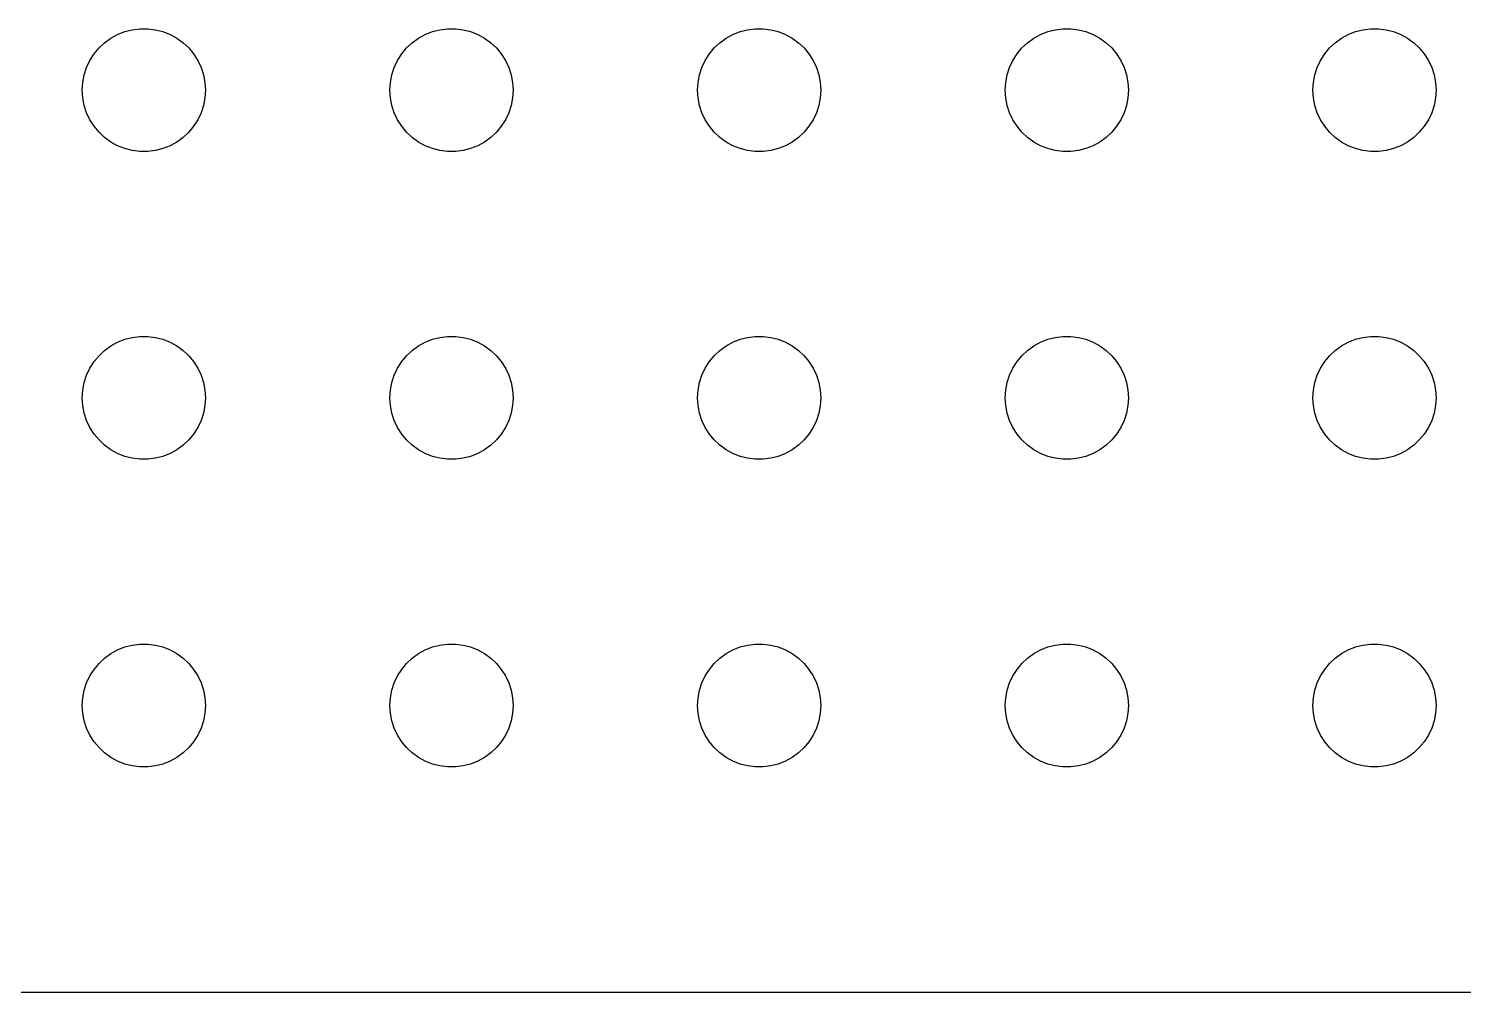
# Model space of a CAD drawing. Header units: metres. Extents: x -134 to 134, y 176 to 394.
# Drawn here: x -70.31 to -35.33, y 176.01 to 199.5 of the extents above; entities that cross this region are included whole.
import ezdxf

# ---------------------------------------------------------------- set-up
doc = ezdxf.new("R2010")
doc.units = ezdxf.units.M

msp = doc.modelspace()

# ---------------------------------------------------------------- linework, layer by layer
for p, q in [((-68.3037, 199.266), (-68.1387, 199.357)), ((-68.1387, 199.357), (-67.9635, 199.427)), ((-67.9635, 199.427), (-67.7811, 199.473)), ((-67.7811, 199.473), (-67.5942, 199.497)), ((-67.5942, 199.497), (-67.4058, 199.497)), ((-67.4058, 199.497), (-67.2189, 199.473)), ((-67.2189, 199.473), (-67.0365, 199.427)), ((-67.0365, 199.427), (-66.8613, 199.357)), ((-66.8613, 199.357), (-66.6963, 199.266)), ((-60.8037, 199.266), (-60.6387, 199.357)), ((-60.6387, 199.357), (-60.4635, 199.427)), ((-60.4635, 199.427), (-60.2811, 199.473)), ((-60.2811, 199.473), (-60.0942, 199.497)), ((-60.0942, 199.497), (-59.9058, 199.497)), ((-59.9058, 199.497), (-59.7189, 199.473)), ((-59.7189, 199.473), (-59.5365, 199.427)), ((-59.5365, 199.427), (-59.3613, 199.357)), ((-59.3613, 199.357), (-59.1963, 199.266)), ((-53.3037, 199.266), (-53.1387, 199.357)), ((-53.1387, 199.357), (-52.9635, 199.427)), ((-52.9635, 199.427), (-52.7811, 199.473)), ((-52.7811, 199.473), (-52.5942, 199.497)), ((-52.5942, 199.497), (-52.4058, 199.497)), ((-52.4058, 199.497), (-52.2189, 199.473)), ((-52.2189, 199.473), (-52.0365, 199.427)), ((-52.0365, 199.427), (-51.8613, 199.357)), ((-51.8613, 199.357), (-51.6963, 199.266)), ((-45.8037, 199.266), (-45.6387, 199.357)), ((-45.6387, 199.357), (-45.4635, 199.427)), ((-45.4635, 199.427), (-45.2811, 199.473)), ((-45.2811, 199.473), (-45.0942, 199.497)), ((-45.0942, 199.497), (-44.9058, 199.497)), ((-44.9058, 199.497), (-44.7189, 199.473)), ((-44.7189, 199.473), (-44.5365, 199.427)), ((-44.5365, 199.427), (-44.3613, 199.357)), ((-44.3613, 199.357), (-44.1963, 199.266)), ((-38.3037, 199.266), (-38.1387, 199.357)), ((-38.1387, 199.357), (-37.9635, 199.427)), ((-37.9635, 199.427), (-37.7811, 199.473)), ((-37.7811, 199.473), (-37.5942, 199.497)), ((-37.5942, 199.497), (-37.4058, 199.497)), ((-37.4058, 199.497), (-37.2189, 199.473)), ((-37.2189, 199.473), (-37.0365, 199.427)), ((-37.0365, 199.427), (-36.8613, 199.357)), ((-36.8613, 199.357), (-36.6963, 199.266)), ((-68.7135, 198.882), (-68.5934, 199.027)), ((-68.5934, 199.027), (-68.4561, 199.156)), ((-68.4561, 199.156), (-68.3037, 199.266)), ((-66.6963, 199.266), (-66.5439, 199.156)), ((-66.5439, 199.156), (-66.4065, 199.027)), ((-66.4065, 199.027), (-66.2865, 198.882)), ((-61.2135, 198.882), (-61.0934, 199.027)), ((-61.0934, 199.027), (-60.9561, 199.156)), ((-60.9561, 199.156), (-60.8037, 199.266)), ((-59.1963, 199.266), (-59.0439, 199.156)), ((-59.0439, 199.156), (-58.9065, 199.027)), ((-58.9065, 199.027), (-58.7865, 198.882)), ((-53.7135, 198.882), (-53.5934, 199.027)), ((-53.5934, 199.027), (-53.4561, 199.156)), ((-53.4561, 199.156), (-53.3037, 199.266)), ((-51.6963, 199.266), (-51.5439, 199.156)), ((-51.5439, 199.156), (-51.4065, 199.027)), ((-51.4065, 199.027), (-51.2865, 198.882)), ((-46.2135, 198.882), (-46.0934, 199.027)), ((-46.0934, 199.027), (-45.9561, 199.156)), ((-45.9561, 199.156), (-45.8037, 199.266)), ((-44.1963, 199.266), (-44.0439, 199.156)), ((-44.0439, 199.156), (-43.9065, 199.027)), ((-43.9065, 199.027), (-43.7865, 198.882)), ((-38.7135, 198.882), (-38.5934, 199.027)), ((-38.5934, 199.027), (-38.4561, 199.156)), ((-38.4561, 199.156), (-38.3037, 199.266)), ((-36.6963, 199.266), (-36.5439, 199.156)), ((-36.5439, 199.156), (-36.4065, 199.027)), ((-36.4065, 199.027), (-36.2865, 198.882)), ((-68.8947, 198.552), (-68.8145, 198.723)), ((-68.8145, 198.723), (-68.7135, 198.882)), ((-66.2865, 198.882), (-66.1855, 198.723)), ((-66.1855, 198.723), (-66.1053, 198.552)), ((-61.3947, 198.552), (-61.3145, 198.723)), ((-61.3145, 198.723), (-61.2135, 198.882)), ((-58.7865, 198.882), (-58.6855, 198.723)), ((-58.6855, 198.723), (-58.6053, 198.552)), ((-53.8947, 198.552), (-53.8145, 198.723)), ((-53.8145, 198.723), (-53.7135, 198.882)), ((-51.2865, 198.882), (-51.1855, 198.723)), ((-51.1855, 198.723), (-51.1053, 198.552)), ((-46.3947, 198.552), (-46.3145, 198.723)), ((-46.3145, 198.723), (-46.2135, 198.882)), ((-43.7865, 198.882), (-43.6855, 198.723)), ((-43.6855, 198.723), (-43.6053, 198.552)), ((-38.8947, 198.552), (-38.8145, 198.723)), ((-38.8145, 198.723), (-38.7135, 198.882)), ((-36.2865, 198.882), (-36.1855, 198.723)), ((-36.1855, 198.723), (-36.1053, 198.552)), ((-68.9882, 198.188), (-68.9529, 198.373)), ((-68.9529, 198.373), (-68.8947, 198.552)), ((-66.1053, 198.552), (-66.0471, 198.373)), ((-66.0471, 198.373), (-66.0118, 198.188)), ((-61.4882, 198.188), (-61.4529, 198.373)), ((-61.4529, 198.373), (-61.3947, 198.552)), ((-58.6053, 198.552), (-58.5471, 198.373)), ((-58.5471, 198.373), (-58.5118, 198.188)), ((-53.9882, 198.188), (-53.9529, 198.373)), ((-53.9529, 198.373), (-53.8947, 198.552)), ((-51.1053, 198.552), (-51.0471, 198.373)), ((-51.0471, 198.373), (-51.0118, 198.188)), ((-46.4882, 198.188), (-46.4529, 198.373)), ((-46.4529, 198.373), (-46.3947, 198.552)), ((-43.6053, 198.552), (-43.5471, 198.373)), ((-43.5471, 198.373), (-43.5118, 198.188)), ((-38.9882, 198.188), (-38.9529, 198.373)), ((-38.9529, 198.373), (-38.8947, 198.552)), ((-36.1053, 198.552), (-36.0471, 198.373)), ((-36.0471, 198.373), (-36.0118, 198.188)), ((-69, 198), (-68.9882, 198.188)), ((-68.9882, 197.812), (-69, 198)), ((-66.0118, 198.188), (-66, 198)), ((-66, 198), (-66.0118, 197.812)), ((-61.5, 198), (-61.4882, 198.188)), ((-61.4882, 197.812), (-61.5, 198)), ((-58.5118, 198.188), (-58.5, 198)), ((-58.5, 198), (-58.5118, 197.812)), ((-54, 198), (-53.9882, 198.188)), ((-53.9882, 197.812), (-54, 198)), ((-51.0118, 198.188), (-51, 198)), ((-51, 198), (-51.0118, 197.812)), ((-46.5, 198), (-46.4882, 198.188)), ((-46.4882, 197.812), (-46.5, 198)), ((-43.5118, 198.188), (-43.5, 198)), ((-43.5, 198), (-43.5118, 197.812)), ((-39, 198), (-38.9882, 198.188)), ((-38.9882, 197.812), (-39, 198)), ((-36.0118, 198.188), (-36, 198)), ((-36, 198), (-36.0118, 197.812)), ((-68.9529, 197.627), (-68.9882, 197.812)), ((-68.8947, 197.448), (-68.9529, 197.627)), ((-66.0471, 197.627), (-66.1053, 197.448)), ((-66.0118, 197.812), (-66.0471, 197.627)), ((-61.4529, 197.627), (-61.4882, 197.812)), ((-61.3947, 197.448), (-61.4529, 197.627)), ((-58.5471, 197.627), (-58.6053, 197.448)), ((-58.5118, 197.812), (-58.5471, 197.627)), ((-53.9529, 197.627), (-53.9882, 197.812)), ((-53.8947, 197.448), (-53.9529, 197.627)), ((-51.0471, 197.627), (-51.1053, 197.448)), ((-51.0118, 197.812), (-51.0471, 197.627)), ((-46.4529, 197.627), (-46.4882, 197.812)), ((-46.3947, 197.448), (-46.4529, 197.627)), ((-43.5471, 197.627), (-43.6053, 197.448)), ((-43.5118, 197.812), (-43.5471, 197.627)), ((-38.9529, 197.627), (-38.9882, 197.812)), ((-38.8947, 197.448), (-38.9529, 197.627)), ((-36.0471, 197.627), (-36.1053, 197.448)), ((-36.0118, 197.812), (-36.0471, 197.627)), ((-68.8145, 197.277), (-68.8947, 197.448)), ((-68.7135, 197.118), (-68.8145, 197.277)), ((-66.1855, 197.277), (-66.2865, 197.118)), ((-66.1053, 197.448), (-66.1855, 197.277)), ((-61.3145, 197.277), (-61.3947, 197.448)), ((-61.2135, 197.118), (-61.3145, 197.277)), ((-58.6855, 197.277), (-58.7865, 197.118)), ((-58.6053, 197.448), (-58.6855, 197.277)), ((-53.8145, 197.277), (-53.8947, 197.448)), ((-53.7135, 197.118), (-53.8145, 197.277)), ((-51.1855, 197.277), (-51.2865, 197.118)), ((-51.1053, 197.448), (-51.1855, 197.277)), ((-46.3145, 197.277), (-46.3947, 197.448)), ((-46.2135, 197.118), (-46.3145, 197.277)), ((-43.6855, 197.277), (-43.7865, 197.118)), ((-43.6053, 197.448), (-43.6855, 197.277)), ((-38.8145, 197.277), (-38.8947, 197.448)), ((-38.7135, 197.118), (-38.8145, 197.277)), ((-36.1855, 197.277), (-36.2865, 197.118)), ((-36.1053, 197.448), (-36.1855, 197.277)), ((-68.5934, 196.973), (-68.7135, 197.118)), ((-68.4561, 196.844), (-68.5934, 196.973)), ((-66.4065, 196.973), (-66.5439, 196.844)), ((-66.2865, 197.118), (-66.4065, 196.973)), ((-61.0934, 196.973), (-61.2135, 197.118)), ((-60.9561, 196.844), (-61.0934, 196.973)), ((-58.9065, 196.973), (-59.0439, 196.844)), ((-58.7865, 197.118), (-58.9065, 196.973)), ((-53.5934, 196.973), (-53.7135, 197.118)), ((-53.4561, 196.844), (-53.5934, 196.973)), ((-51.4065, 196.973), (-51.5439, 196.844)), ((-51.2865, 197.118), (-51.4065, 196.973)), ((-46.0934, 196.973), (-46.2135, 197.118)), ((-45.9561, 196.844), (-46.0934, 196.973)), ((-43.9065, 196.973), (-44.0439, 196.844)), ((-43.7865, 197.118), (-43.9065, 196.973)), ((-38.5934, 196.973), (-38.7135, 197.118)), ((-38.4561, 196.844), (-38.5934, 196.973)), ((-36.4065, 196.973), (-36.5439, 196.844)), ((-36.2865, 197.118), (-36.4065, 196.973)), ((-68.3037, 196.734), (-68.4561, 196.844)), ((-68.1387, 196.643), (-68.3037, 196.734)), ((-67.9635, 196.573), (-68.1387, 196.643)), ((-67.7811, 196.527), (-67.9635, 196.573)), ((-67.0365, 196.573), (-67.2189, 196.527)), ((-66.8613, 196.643), (-67.0365, 196.573)), ((-66.6963, 196.734), (-66.8613, 196.643)), ((-66.5439, 196.844), (-66.6963, 196.734)), ((-60.8037, 196.734), (-60.9561, 196.844)), ((-60.6387, 196.643), (-60.8037, 196.734)), ((-60.4635, 196.573), (-60.6387, 196.643)), ((-60.2811, 196.527), (-60.4635, 196.573)), ((-59.5365, 196.573), (-59.7189, 196.527)), ((-59.3613, 196.643), (-59.5365, 196.573)), ((-59.1963, 196.734), (-59.3613, 196.643)), ((-59.0439, 196.844), (-59.1963, 196.734)), ((-53.3037, 196.734), (-53.4561, 196.844)), ((-53.1387, 196.643), (-53.3037, 196.734)), ((-52.9635, 196.573), (-53.1387, 196.643)), ((-52.7811, 196.527), (-52.9635, 196.573)), ((-52.0365, 196.573), (-52.2189, 196.527)), ((-51.8613, 196.643), (-52.0365, 196.573)), ((-51.6963, 196.734), (-51.8613, 196.643)), ((-51.5439, 196.844), (-51.6963, 196.734)), ((-45.8037, 196.734), (-45.9561, 196.844)), ((-45.6387, 196.643), (-45.8037, 196.734)), ((-45.4635, 196.573), (-45.6387, 196.643)), ((-45.2811, 196.527), (-45.4635, 196.573)), ((-44.5365, 196.573), (-44.7189, 196.527)), ((-44.3613, 196.643), (-44.5365, 196.573)), ((-44.1963, 196.734), (-44.3613, 196.643)), ((-44.0439, 196.844), (-44.1963, 196.734)), ((-38.3037, 196.734), (-38.4561, 196.844)), ((-38.1387, 196.643), (-38.3037, 196.734)), ((-37.9635, 196.573), (-38.1387, 196.643)), ((-37.7811, 196.527), (-37.9635, 196.573)), ((-37.0365, 196.573), (-37.2189, 196.527)), ((-36.8613, 196.643), (-37.0365, 196.573)), ((-36.6963, 196.734), (-36.8613, 196.643)), ((-36.5439, 196.844), (-36.6963, 196.734)), ((-67.5942, 196.503), (-67.7811, 196.527)), ((-67.4058, 196.503), (-67.5942, 196.503)), ((-67.2189, 196.527), (-67.4058, 196.503)), ((-60.0942, 196.503), (-60.2811, 196.527)), ((-59.9058, 196.503), (-60.0942, 196.503)), ((-59.7189, 196.527), (-59.9058, 196.503)), ((-52.5942, 196.503), (-52.7811, 196.527)), ((-52.4058, 196.503), (-52.5942, 196.503)), ((-52.2189, 196.527), (-52.4058, 196.503)), ((-45.0942, 196.503), (-45.2811, 196.527)), ((-44.9058, 196.503), (-45.0942, 196.503)), ((-44.7189, 196.527), (-44.9058, 196.503)), ((-37.5942, 196.503), (-37.7811, 196.527)), ((-37.4058, 196.503), (-37.5942, 196.503)), ((-37.2189, 196.527), (-37.4058, 196.503)), ((-68.5934, 191.527), (-68.4561, 191.656)), ((-68.4561, 191.656), (-68.3037, 191.766)), ((-68.3037, 191.766), (-68.1387, 191.857)), ((-68.1387, 191.857), (-67.9635, 191.927)), ((-67.9635, 191.927), (-67.7811, 191.973)), ((-67.7811, 191.973), (-67.5942, 191.997)), ((-67.5942, 191.997), (-67.4058, 191.997)), ((-67.4058, 191.997), (-67.2189, 191.973)), ((-67.2189, 191.973), (-67.0365, 191.927)), ((-67.0365, 191.927), (-66.8613, 191.857)), ((-66.8613, 191.857), (-66.6963, 191.766)), ((-66.6963, 191.766), (-66.5439, 191.656)), ((-66.5439, 191.656), (-66.4065, 191.527)), ((-61.0934, 191.527), (-60.9561, 191.656)), ((-60.9561, 191.656), (-60.8037, 191.766)), ((-60.8037, 191.766), (-60.6387, 191.857)), ((-60.6387, 191.857), (-60.4635, 191.927)), ((-60.4635, 191.927), (-60.2811, 191.973)), ((-60.2811, 191.973), (-60.0942, 191.997)), ((-60.0942, 191.997), (-59.9058, 191.997)), ((-59.9058, 191.997), (-59.7189, 191.973)), ((-59.7189, 191.973), (-59.5365, 191.927)), ((-59.5365, 191.927), (-59.3613, 191.857)), ((-59.3613, 191.857), (-59.1963, 191.766)), ((-59.1963, 191.766), (-59.0439, 191.656)), ((-59.0439, 191.656), (-58.9065, 191.527)), ((-53.5934, 191.527), (-53.4561, 191.656)), ((-53.4561, 191.656), (-53.3037, 191.766)), ((-53.3037, 191.766), (-53.1387, 191.857)), ((-53.1387, 191.857), (-52.9635, 191.927)), ((-52.9635, 191.927), (-52.7811, 191.973)), ((-52.7811, 191.973), (-52.5942, 191.997)), ((-52.5942, 191.997), (-52.4058, 191.997)), ((-52.4058, 191.997), (-52.2189, 191.973)), ((-52.2189, 191.973), (-52.0365, 191.927)), ((-52.0365, 191.927), (-51.8613, 191.857)), ((-51.8613, 191.857), (-51.6963, 191.766)), ((-51.6963, 191.766), (-51.5439, 191.656)), ((-51.5439, 191.656), (-51.4065, 191.527)), ((-46.0934, 191.527), (-45.9561, 191.656)), ((-45.9561, 191.656), (-45.8037, 191.766)), ((-45.8037, 191.766), (-45.6387, 191.857)), ((-45.6387, 191.857), (-45.4635, 191.927)), ((-45.4635, 191.927), (-45.2811, 191.973)), ((-45.2811, 191.973), (-45.0942, 191.997)), ((-45.0942, 191.997), (-44.9058, 191.997)), ((-44.9058, 191.997), (-44.7189, 191.973)), ((-44.7189, 191.973), (-44.5365, 191.927)), ((-44.5365, 191.927), (-44.3613, 191.857)), ((-44.3613, 191.857), (-44.1963, 191.766)), ((-44.1963, 191.766), (-44.0439, 191.656)), ((-44.0439, 191.656), (-43.9065, 191.527)), ((-38.5934, 191.527), (-38.4561, 191.656)), ((-38.4561, 191.656), (-38.3037, 191.766)), ((-38.3037, 191.766), (-38.1387, 191.857)), ((-38.1387, 191.857), (-37.9635, 191.927)), ((-37.9635, 191.927), (-37.7811, 191.973)), ((-37.7811, 191.973), (-37.5942, 191.997)), ((-37.5942, 191.997), (-37.4058, 191.997)), ((-37.4058, 191.997), (-37.2189, 191.973)), ((-37.2189, 191.973), (-37.0365, 191.927)), ((-37.0365, 191.927), (-36.8613, 191.857)), ((-36.8613, 191.857), (-36.6963, 191.766)), ((-36.6963, 191.766), (-36.5439, 191.656)), ((-36.5439, 191.656), (-36.4065, 191.527)), ((-68.8145, 191.223), (-68.7135, 191.382)), ((-68.7135, 191.382), (-68.5934, 191.527)), ((-66.4065, 191.527), (-66.2865, 191.382)), ((-66.2865, 191.382), (-66.1855, 191.223)), ((-61.3145, 191.223), (-61.2135, 191.382)), ((-61.2135, 191.382), (-61.0934, 191.527)), ((-58.9065, 191.527), (-58.7865, 191.382)), ((-58.7865, 191.382), (-58.6855, 191.223)), ((-53.8145, 191.223), (-53.7135, 191.382)), ((-53.7135, 191.382), (-53.5934, 191.527)), ((-51.4065, 191.527), (-51.2865, 191.382)), ((-51.2865, 191.382), (-51.1855, 191.223)), ((-46.3145, 191.223), (-46.2135, 191.382)), ((-46.2135, 191.382), (-46.0934, 191.527)), ((-43.9065, 191.527), (-43.7865, 191.382)), ((-43.7865, 191.382), (-43.6855, 191.223)), ((-38.8145, 191.223), (-38.7135, 191.382)), ((-38.7135, 191.382), (-38.5934, 191.527)), ((-36.4065, 191.527), (-36.2865, 191.382)), ((-36.2865, 191.382), (-36.1855, 191.223)), ((-68.9529, 190.873), (-68.8947, 191.052)), ((-68.8947, 191.052), (-68.8145, 191.223)), ((-66.1855, 191.223), (-66.1053, 191.052)), ((-66.1053, 191.052), (-66.0471, 190.873)), ((-61.4529, 190.873), (-61.3947, 191.052)), ((-61.3947, 191.052), (-61.3145, 191.223)), ((-58.6855, 191.223), (-58.6053, 191.052)), ((-58.6053, 191.052), (-58.5471, 190.873)), ((-53.9529, 190.873), (-53.8947, 191.052)), ((-53.8947, 191.052), (-53.8145, 191.223)), ((-51.1855, 191.223), (-51.1053, 191.052)), ((-51.1053, 191.052), (-51.0471, 190.873)), ((-46.4529, 190.873), (-46.3947, 191.052)), ((-46.3947, 191.052), (-46.3145, 191.223)), ((-43.6855, 191.223), (-43.6053, 191.052)), ((-43.6053, 191.052), (-43.5471, 190.873)), ((-38.9529, 190.873), (-38.8947, 191.052)), ((-38.8947, 191.052), (-38.8145, 191.223)), ((-36.1855, 191.223), (-36.1053, 191.052)), ((-36.1053, 191.052), (-36.0471, 190.873)), ((-69, 190.5), (-68.9882, 190.688)), ((-68.9882, 190.688), (-68.9529, 190.873)), ((-66.0471, 190.873), (-66.0118, 190.688)), ((-66.0118, 190.688), (-66, 190.5)), ((-61.5, 190.5), (-61.4882, 190.688)), ((-61.4882, 190.688), (-61.4529, 190.873)), ((-58.5471, 190.873), (-58.5118, 190.688)), ((-58.5118, 190.688), (-58.5, 190.5)), ((-54, 190.5), (-53.9882, 190.688)), ((-53.9882, 190.688), (-53.9529, 190.873)), ((-51.0471, 190.873), (-51.0118, 190.688)), ((-51.0118, 190.688), (-51, 190.5)), ((-46.5, 190.5), (-46.4882, 190.688)), ((-46.4882, 190.688), (-46.4529, 190.873)), ((-43.5471, 190.873), (-43.5118, 190.688)), ((-43.5118, 190.688), (-43.5, 190.5)), ((-39, 190.5), (-38.9882, 190.688)), ((-38.9882, 190.688), (-38.9529, 190.873)), ((-36.0471, 190.873), (-36.0118, 190.688)), ((-36.0118, 190.688), (-36, 190.5)), ((-68.9882, 190.312), (-69, 190.5)), ((-68.9529, 190.127), (-68.9882, 190.312)), ((-66.0118, 190.312), (-66.0471, 190.127)), ((-66, 190.5), (-66.0118, 190.312)), ((-61.4882, 190.312), (-61.5, 190.5)), ((-61.4529, 190.127), (-61.4882, 190.312)), ((-58.5118, 190.312), (-58.5471, 190.127)), ((-58.5, 190.5), (-58.5118, 190.312)), ((-53.9882, 190.312), (-54, 190.5)), ((-53.9529, 190.127), (-53.9882, 190.312)), ((-51.0118, 190.312), (-51.0471, 190.127)), ((-51, 190.5), (-51.0118, 190.312)), ((-46.4882, 190.312), (-46.5, 190.5)), ((-46.4529, 190.127), (-46.4882, 190.312)), ((-43.5118, 190.312), (-43.5471, 190.127)), ((-43.5, 190.5), (-43.5118, 190.312)), ((-38.9882, 190.312), (-39, 190.5)), ((-38.9529, 190.127), (-38.9882, 190.312)), ((-36.0118, 190.312), (-36.0471, 190.127)), ((-36, 190.5), (-36.0118, 190.312)), ((-68.8947, 189.948), (-68.9529, 190.127)), ((-68.8145, 189.777), (-68.8947, 189.948)), ((-66.1053, 189.948), (-66.1855, 189.777)), ((-66.0471, 190.127), (-66.1053, 189.948)), ((-61.3947, 189.948), (-61.4529, 190.127)), ((-61.3145, 189.777), (-61.3947, 189.948)), ((-58.6053, 189.948), (-58.6855, 189.777)), ((-58.5471, 190.127), (-58.6053, 189.948)), ((-53.8947, 189.948), (-53.9529, 190.127)), ((-53.8145, 189.777), (-53.8947, 189.948)), ((-51.1053, 189.948), (-51.1855, 189.777)), ((-51.0471, 190.127), (-51.1053, 189.948)), ((-46.3947, 189.948), (-46.4529, 190.127)), ((-46.3145, 189.777), (-46.3947, 189.948)), ((-43.6053, 189.948), (-43.6855, 189.777)), ((-43.5471, 190.127), (-43.6053, 189.948)), ((-38.8947, 189.948), (-38.9529, 190.127)), ((-38.8145, 189.777), (-38.8947, 189.948)), ((-36.1053, 189.948), (-36.1855, 189.777)), ((-36.0471, 190.127), (-36.1053, 189.948)), ((-68.7135, 189.618), (-68.8145, 189.777)), ((-68.5934, 189.473), (-68.7135, 189.618)), ((-66.2865, 189.618), (-66.4065, 189.473)), ((-66.1855, 189.777), (-66.2865, 189.618)), ((-61.2135, 189.618), (-61.3145, 189.777)), ((-61.0934, 189.473), (-61.2135, 189.618)), ((-58.7865, 189.618), (-58.9065, 189.473)), ((-58.6855, 189.777), (-58.7865, 189.618)), ((-53.7135, 189.618), (-53.8145, 189.777)), ((-53.5934, 189.473), (-53.7135, 189.618)), ((-51.2865, 189.618), (-51.4065, 189.473)), ((-51.1855, 189.777), (-51.2865, 189.618)), ((-46.2135, 189.618), (-46.3145, 189.777)), ((-46.0934, 189.473), (-46.2135, 189.618)), ((-43.7865, 189.618), (-43.9065, 189.473)), ((-43.6855, 189.777), (-43.7865, 189.618)), ((-38.7135, 189.618), (-38.8145, 189.777)), ((-38.5934, 189.473), (-38.7135, 189.618)), ((-36.2865, 189.618), (-36.4065, 189.473)), ((-36.1855, 189.777), (-36.2865, 189.618)), ((-68.4561, 189.344), (-68.5934, 189.473)), ((-68.3037, 189.234), (-68.4561, 189.344)), ((-68.1387, 189.143), (-68.3037, 189.234)), ((-66.6963, 189.234), (-66.8613, 189.143)), ((-66.5439, 189.344), (-66.6963, 189.234)), ((-66.4065, 189.473), (-66.5439, 189.344)), ((-60.9561, 189.344), (-61.0934, 189.473)), ((-60.8037, 189.234), (-60.9561, 189.344)), ((-60.6387, 189.143), (-60.8037, 189.234)), ((-59.1963, 189.234), (-59.3613, 189.143)), ((-59.0439, 189.344), (-59.1963, 189.234)), ((-58.9065, 189.473), (-59.0439, 189.344)), ((-53.4561, 189.344), (-53.5934, 189.473)), ((-53.3037, 189.234), (-53.4561, 189.344)), ((-53.1387, 189.143), (-53.3037, 189.234)), ((-51.6963, 189.234), (-51.8613, 189.143)), ((-51.5439, 189.344), (-51.6963, 189.234)), ((-51.4065, 189.473), (-51.5439, 189.344)), ((-45.9561, 189.344), (-46.0934, 189.473)), ((-45.8037, 189.234), (-45.9561, 189.344)), ((-45.6387, 189.143), (-45.8037, 189.234)), ((-44.1963, 189.234), (-44.3613, 189.143)), ((-44.0439, 189.344), (-44.1963, 189.234)), ((-43.9065, 189.473), (-44.0439, 189.344)), ((-38.4561, 189.344), (-38.5934, 189.473)), ((-38.3037, 189.234), (-38.4561, 189.344)), ((-38.1387, 189.143), (-38.3037, 189.234)), ((-36.6963, 189.234), (-36.8613, 189.143)), ((-36.5439, 189.344), (-36.6963, 189.234)), ((-36.4065, 189.473), (-36.5439, 189.344)), ((-67.9635, 189.073), (-68.1387, 189.143)), ((-67.7811, 189.027), (-67.9635, 189.073)), ((-67.5942, 189.003), (-67.7811, 189.027)), ((-67.4058, 189.003), (-67.5942, 189.003)), ((-67.2189, 189.027), (-67.4058, 189.003)), ((-67.0365, 189.073), (-67.2189, 189.027)), ((-66.8613, 189.143), (-67.0365, 189.073)), ((-60.4635, 189.073), (-60.6387, 189.143)), ((-60.2811, 189.027), (-60.4635, 189.073)), ((-60.0942, 189.003), (-60.2811, 189.027)), ((-59.9058, 189.003), (-60.0942, 189.003)), ((-59.7189, 189.027), (-59.9058, 189.003)), ((-59.5365, 189.073), (-59.7189, 189.027)), ((-59.3613, 189.143), (-59.5365, 189.073)), ((-52.9635, 189.073), (-53.1387, 189.143)), ((-52.7811, 189.027), (-52.9635, 189.073)), ((-52.5942, 189.003), (-52.7811, 189.027)), ((-52.4058, 189.003), (-52.5942, 189.003)), ((-52.2189, 189.027), (-52.4058, 189.003)), ((-52.0365, 189.073), (-52.2189, 189.027)), ((-51.8613, 189.143), (-52.0365, 189.073)), ((-45.4635, 189.073), (-45.6387, 189.143)), ((-45.2811, 189.027), (-45.4635, 189.073)), ((-45.0942, 189.003), (-45.2811, 189.027)), ((-44.9058, 189.003), (-45.0942, 189.003)), ((-44.7189, 189.027), (-44.9058, 189.003)), ((-44.5365, 189.073), (-44.7189, 189.027)), ((-44.3613, 189.143), (-44.5365, 189.073)), ((-37.9635, 189.073), (-38.1387, 189.143)), ((-37.7811, 189.027), (-37.9635, 189.073)), ((-37.5942, 189.003), (-37.7811, 189.027)), ((-37.4058, 189.003), (-37.5942, 189.003)), ((-37.2189, 189.027), (-37.4058, 189.003)), ((-37.0365, 189.073), (-37.2189, 189.027)), ((-36.8613, 189.143), (-37.0365, 189.073)), ((-68.3037, 184.266), (-68.1387, 184.357)), ((-68.1387, 184.357), (-67.9635, 184.427)), ((-67.9635, 184.427), (-67.7811, 184.473)), ((-67.7811, 184.473), (-67.5942, 184.497)), ((-67.5942, 184.497), (-67.4058, 184.497)), ((-67.4058, 184.497), (-67.2189, 184.473)), ((-67.2189, 184.473), (-67.0365, 184.427)), ((-67.0365, 184.427), (-66.8613, 184.357)), ((-66.8613, 184.357), (-66.6963, 184.266)), ((-60.8037, 184.266), (-60.6387, 184.357)), ((-60.6387, 184.357), (-60.4635, 184.427)), ((-60.4635, 184.427), (-60.2811, 184.473)), ((-60.2811, 184.473), (-60.0942, 184.497)), ((-60.0942, 184.497), (-59.9058, 184.497)), ((-59.9058, 184.497), (-59.7189, 184.473)), ((-59.7189, 184.473), (-59.5365, 184.427)), ((-59.5365, 184.427), (-59.3613, 184.357)), ((-59.3613, 184.357), (-59.1963, 184.266)), ((-53.3037, 184.266), (-53.1387, 184.357)), ((-53.1387, 184.357), (-52.9635, 184.427)), ((-52.9635, 184.427), (-52.7811, 184.473)), ((-52.7811, 184.473), (-52.5942, 184.497)), ((-52.5942, 184.497), (-52.4058, 184.497)), ((-52.4058, 184.497), (-52.2189, 184.473)), ((-52.2189, 184.473), (-52.0365, 184.427)), ((-52.0365, 184.427), (-51.8613, 184.357)), ((-51.8613, 184.357), (-51.6963, 184.266)), ((-45.8037, 184.266), (-45.6387, 184.357)), ((-45.6387, 184.357), (-45.4635, 184.427)), ((-45.4635, 184.427), (-45.2811, 184.473)), ((-45.2811, 184.473), (-45.0942, 184.497)), ((-45.0942, 184.497), (-44.9058, 184.497)), ((-44.9058, 184.497), (-44.7189, 184.473)), ((-44.7189, 184.473), (-44.5365, 184.427)), ((-44.5365, 184.427), (-44.3613, 184.357)), ((-44.3613, 184.357), (-44.1963, 184.266)), ((-38.3037, 184.266), (-38.1387, 184.357)), ((-38.1387, 184.357), (-37.9635, 184.427)), ((-37.9635, 184.427), (-37.7811, 184.473)), ((-37.7811, 184.473), (-37.5942, 184.497)), ((-37.5942, 184.497), (-37.4058, 184.497)), ((-37.4058, 184.497), (-37.2189, 184.473)), ((-37.2189, 184.473), (-37.0365, 184.427)), ((-37.0365, 184.427), (-36.8613, 184.357)), ((-36.8613, 184.357), (-36.6963, 184.266)), ((-68.7135, 183.882), (-68.5934, 184.027)), ((-68.5934, 184.027), (-68.4561, 184.156)), ((-68.4561, 184.156), (-68.3037, 184.266)), ((-66.6963, 184.266), (-66.5439, 184.156)), ((-66.5439, 184.156), (-66.4065, 184.027)), ((-66.4065, 184.027), (-66.2865, 183.882)), ((-61.2135, 183.882), (-61.0934, 184.027)), ((-61.0934, 184.027), (-60.9561, 184.156)), ((-60.9561, 184.156), (-60.8037, 184.266)), ((-59.1963, 184.266), (-59.0439, 184.156)), ((-59.0439, 184.156), (-58.9065, 184.027)), ((-58.9065, 184.027), (-58.7865, 183.882)), ((-53.7135, 183.882), (-53.5934, 184.027)), ((-53.5934, 184.027), (-53.4561, 184.156)), ((-53.4561, 184.156), (-53.3037, 184.266)), ((-51.6963, 184.266), (-51.5439, 184.156)), ((-51.5439, 184.156), (-51.4065, 184.027)), ((-51.4065, 184.027), (-51.2865, 183.882)), ((-46.2135, 183.882), (-46.0934, 184.027)), ((-46.0934, 184.027), (-45.9561, 184.156)), ((-45.9561, 184.156), (-45.8037, 184.266)), ((-44.1963, 184.266), (-44.0439, 184.156)), ((-44.0439, 184.156), (-43.9065, 184.027)), ((-43.9065, 184.027), (-43.7865, 183.882)), ((-38.7135, 183.882), (-38.5934, 184.027)), ((-38.5934, 184.027), (-38.4561, 184.156)), ((-38.4561, 184.156), (-38.3037, 184.266)), ((-36.6963, 184.266), (-36.5439, 184.156)), ((-36.5439, 184.156), (-36.4065, 184.027)), ((-36.4065, 184.027), (-36.2865, 183.882)), ((-68.8947, 183.552), (-68.8145, 183.723)), ((-68.8145, 183.723), (-68.7135, 183.882)), ((-66.2865, 183.882), (-66.1855, 183.723)), ((-66.1855, 183.723), (-66.1053, 183.552)), ((-61.3947, 183.552), (-61.3145, 183.723)), ((-61.3145, 183.723), (-61.2135, 183.882)), ((-58.7865, 183.882), (-58.6855, 183.723)), ((-58.6855, 183.723), (-58.6053, 183.552)), ((-53.8947, 183.552), (-53.8145, 183.723)), ((-53.8145, 183.723), (-53.7135, 183.882)), ((-51.2865, 183.882), (-51.1855, 183.723)), ((-51.1855, 183.723), (-51.1053, 183.552)), ((-46.3947, 183.552), (-46.3145, 183.723)), ((-46.3145, 183.723), (-46.2135, 183.882)), ((-43.7865, 183.882), (-43.6855, 183.723)), ((-43.6855, 183.723), (-43.6053, 183.552)), ((-38.8947, 183.552), (-38.8145, 183.723)), ((-38.8145, 183.723), (-38.7135, 183.882)), ((-36.2865, 183.882), (-36.1855, 183.723)), ((-36.1855, 183.723), (-36.1053, 183.552)), ((-68.9882, 183.188), (-68.9529, 183.373)), ((-68.9529, 183.373), (-68.8947, 183.552)), ((-66.1053, 183.552), (-66.0471, 183.373)), ((-66.0471, 183.373), (-66.0118, 183.188)), ((-61.4882, 183.188), (-61.4529, 183.373)), ((-61.4529, 183.373), (-61.3947, 183.552)), ((-58.6053, 183.552), (-58.5471, 183.373)), ((-58.5471, 183.373), (-58.5118, 183.188)), ((-53.9882, 183.188), (-53.9529, 183.373)), ((-53.9529, 183.373), (-53.8947, 183.552)), ((-51.1053, 183.552), (-51.0471, 183.373)), ((-51.0471, 183.373), (-51.0118, 183.188)), ((-46.4882, 183.188), (-46.4529, 183.373)), ((-46.4529, 183.373), (-46.3947, 183.552)), ((-43.6053, 183.552), (-43.5471, 183.373)), ((-43.5471, 183.373), (-43.5118, 183.188)), ((-38.9882, 183.188), (-38.9529, 183.373)), ((-38.9529, 183.373), (-38.8947, 183.552)), ((-36.1053, 183.552), (-36.0471, 183.373)), ((-36.0471, 183.373), (-36.0118, 183.188)), ((-69, 183), (-68.9882, 183.188)), ((-68.9882, 182.812), (-69, 183)), ((-66.0118, 183.188), (-66, 183)), ((-66, 183), (-66.0118, 182.812)), ((-61.5, 183), (-61.4882, 183.188)), ((-61.4882, 182.812), (-61.5, 183)), ((-58.5118, 183.188), (-58.5, 183)), ((-58.5, 183), (-58.5118, 182.812)), ((-54, 183), (-53.9882, 183.188)), ((-53.9882, 182.812), (-54, 183)), ((-51.0118, 183.188), (-51, 183)), ((-51, 183), (-51.0118, 182.812)), ((-46.5, 183), (-46.4882, 183.188)), ((-46.4882, 182.812), (-46.5, 183)), ((-43.5118, 183.188), (-43.5, 183)), ((-43.5, 183), (-43.5118, 182.812)), ((-39, 183), (-38.9882, 183.188)), ((-38.9882, 182.812), (-39, 183)), ((-36.0118, 183.188), (-36, 183)), ((-36, 183), (-36.0118, 182.812)), ((-68.9529, 182.627), (-68.9882, 182.812)), ((-68.8947, 182.448), (-68.9529, 182.627)), ((-66.0471, 182.627), (-66.1053, 182.448)), ((-66.0118, 182.812), (-66.0471, 182.627)), ((-61.4529, 182.627), (-61.4882, 182.812)), ((-61.3947, 182.448), (-61.4529, 182.627)), ((-58.5471, 182.627), (-58.6053, 182.448)), ((-58.5118, 182.812), (-58.5471, 182.627)), ((-53.9529, 182.627), (-53.9882, 182.812)), ((-53.8947, 182.448), (-53.9529, 182.627)), ((-51.0471, 182.627), (-51.1053, 182.448)), ((-51.0118, 182.812), (-51.0471, 182.627)), ((-46.4529, 182.627), (-46.4882, 182.812)), ((-46.3947, 182.448), (-46.4529, 182.627)), ((-43.5471, 182.627), (-43.6053, 182.448)), ((-43.5118, 182.812), (-43.5471, 182.627)), ((-38.9529, 182.627), (-38.9882, 182.812)), ((-38.8947, 182.448), (-38.9529, 182.627)), ((-36.0471, 182.627), (-36.1053, 182.448)), ((-36.0118, 182.812), (-36.0471, 182.627)), ((-68.8145, 182.277), (-68.8947, 182.448)), ((-68.7135, 182.118), (-68.8145, 182.277)), ((-66.1855, 182.277), (-66.2865, 182.118)), ((-66.1053, 182.448), (-66.1855, 182.277)), ((-61.3145, 182.277), (-61.3947, 182.448)), ((-61.2135, 182.118), (-61.3145, 182.277)), ((-58.6855, 182.277), (-58.7865, 182.118)), ((-58.6053, 182.448), (-58.6855, 182.277)), ((-53.8145, 182.277), (-53.8947, 182.448)), ((-53.7135, 182.118), (-53.8145, 182.277)), ((-51.1855, 182.277), (-51.2865, 182.118)), ((-51.1053, 182.448), (-51.1855, 182.277)), ((-46.3145, 182.277), (-46.3947, 182.448)), ((-46.2135, 182.118), (-46.3145, 182.277)), ((-43.6855, 182.277), (-43.7865, 182.118)), ((-43.6053, 182.448), (-43.6855, 182.277)), ((-38.8145, 182.277), (-38.8947, 182.448)), ((-38.7135, 182.118), (-38.8145, 182.277)), ((-36.1855, 182.277), (-36.2865, 182.118)), ((-36.1053, 182.448), (-36.1855, 182.277)), ((-68.5934, 181.973), (-68.7135, 182.118)), ((-68.4561, 181.844), (-68.5934, 181.973)), ((-66.4065, 181.973), (-66.5439, 181.844)), ((-66.2865, 182.118), (-66.4065, 181.973)), ((-61.0934, 181.973), (-61.2135, 182.118)), ((-60.9561, 181.844), (-61.0934, 181.973)), ((-58.9065, 181.973), (-59.0439, 181.844)), ((-58.7865, 182.118), (-58.9065, 181.973)), ((-53.5934, 181.973), (-53.7135, 182.118)), ((-53.4561, 181.844), (-53.5934, 181.973)), ((-51.4065, 181.973), (-51.5439, 181.844)), ((-51.2865, 182.118), (-51.4065, 181.973)), ((-46.0934, 181.973), (-46.2135, 182.118)), ((-45.9561, 181.844), (-46.0934, 181.973)), ((-43.9065, 181.973), (-44.0439, 181.844)), ((-43.7865, 182.118), (-43.9065, 181.973)), ((-38.5934, 181.973), (-38.7135, 182.118)), ((-38.4561, 181.844), (-38.5934, 181.973)), ((-36.4065, 181.973), (-36.5439, 181.844)), ((-36.2865, 182.118), (-36.4065, 181.973)), ((-68.3037, 181.734), (-68.4561, 181.844)), ((-68.1387, 181.643), (-68.3037, 181.734)), ((-67.9635, 181.573), (-68.1387, 181.643)), ((-67.7811, 181.527), (-67.9635, 181.573)), ((-67.5942, 181.503), (-67.7811, 181.527)), ((-67.2189, 181.527), (-67.4058, 181.503)), ((-67.0365, 181.573), (-67.2189, 181.527)), ((-66.8613, 181.643), (-67.0365, 181.573)), ((-66.6963, 181.734), (-66.8613, 181.643)), ((-66.5439, 181.844), (-66.6963, 181.734)), ((-60.8037, 181.734), (-60.9561, 181.844)), ((-60.6387, 181.643), (-60.8037, 181.734)), ((-60.4635, 181.573), (-60.6387, 181.643)), ((-60.2811, 181.527), (-60.4635, 181.573)), ((-60.0942, 181.503), (-60.2811, 181.527)), ((-59.7189, 181.527), (-59.9058, 181.503)), ((-59.5365, 181.573), (-59.7189, 181.527)), ((-59.3613, 181.643), (-59.5365, 181.573)), ((-59.1963, 181.734), (-59.3613, 181.643)), ((-59.0439, 181.844), (-59.1963, 181.734)), ((-53.3037, 181.734), (-53.4561, 181.844)), ((-53.1387, 181.643), (-53.3037, 181.734)), ((-52.9635, 181.573), (-53.1387, 181.643)), ((-52.7811, 181.527), (-52.9635, 181.573)), ((-52.5942, 181.503), (-52.7811, 181.527)), ((-52.2189, 181.527), (-52.4058, 181.503)), ((-52.0365, 181.573), (-52.2189, 181.527)), ((-51.8613, 181.643), (-52.0365, 181.573)), ((-51.6963, 181.734), (-51.8613, 181.643)), ((-51.5439, 181.844), (-51.6963, 181.734)), ((-45.8037, 181.734), (-45.9561, 181.844)), ((-45.6387, 181.643), (-45.8037, 181.734)), ((-45.4635, 181.573), (-45.6387, 181.643)), ((-45.2811, 181.527), (-45.4635, 181.573)), ((-45.0942, 181.503), (-45.2811, 181.527)), ((-44.7189, 181.527), (-44.9058, 181.503)), ((-44.5365, 181.573), (-44.7189, 181.527)), ((-44.3613, 181.643), (-44.5365, 181.573)), ((-44.1963, 181.734), (-44.3613, 181.643)), ((-44.0439, 181.844), (-44.1963, 181.734)), ((-38.3037, 181.734), (-38.4561, 181.844)), ((-38.1387, 181.643), (-38.3037, 181.734)), ((-37.9635, 181.573), (-38.1387, 181.643)), ((-37.7811, 181.527), (-37.9635, 181.573)), ((-37.5942, 181.503), (-37.7811, 181.527)), ((-37.2189, 181.527), (-37.4058, 181.503)), ((-37.0365, 181.573), (-37.2189, 181.527)), ((-36.8613, 181.643), (-37.0365, 181.573)), ((-36.6963, 181.734), (-36.8613, 181.643)), ((-36.5439, 181.844), (-36.6963, 181.734)), ((-67.4058, 181.503), (-67.5942, 181.503)), ((-59.9058, 181.503), (-60.0942, 181.503)), ((-52.4058, 181.503), (-52.5942, 181.503)), ((-44.9058, 181.503), (-45.0942, 181.503)), ((-37.4058, 181.503), (-37.5942, 181.503)), ((-129.814, 176.01), (129.814, 176.01))]:
    msp.add_line(p, q)

doc.saveas('drawing.dxf')
